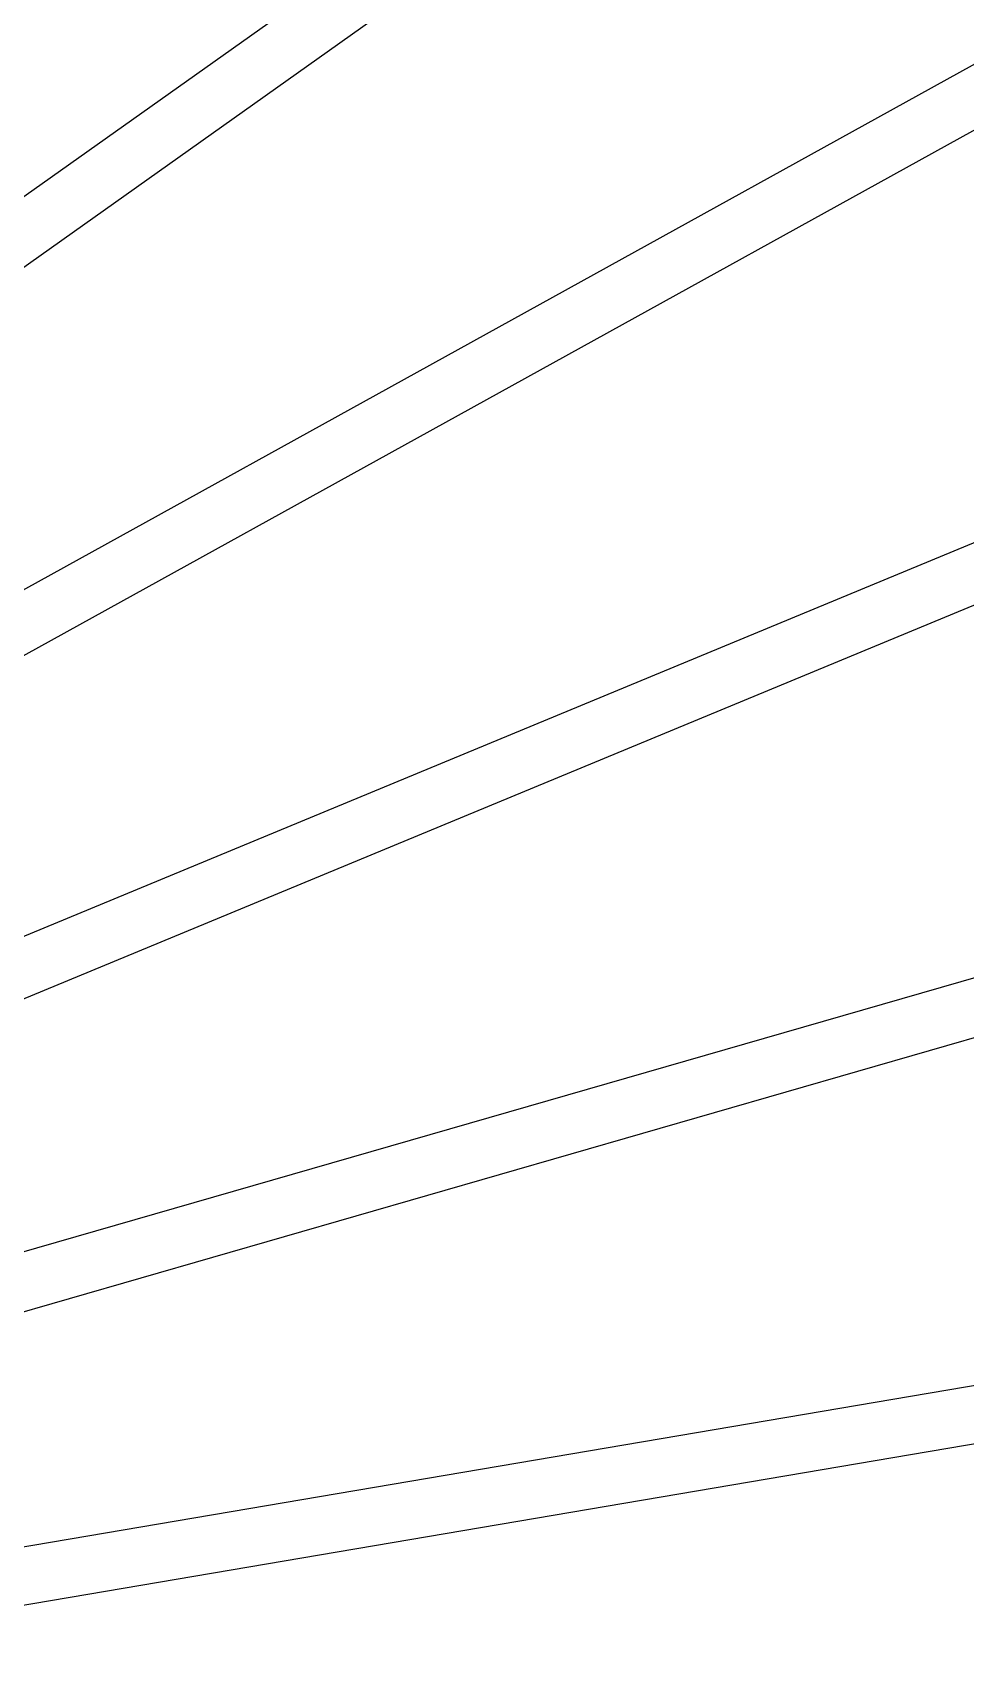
# Model space of a CAD drawing. Header units: millimetres. Extents: x 0 to 118900, y 0 to 84100.
# Drawn here: x 29262 to 30877, y 19380 to 22183 of the extents above; entities that cross this region are included whole.
import ezdxf

# ---------------------------------------------------------------- set-up
doc = ezdxf.new("R2010")
doc.units = ezdxf.units.MM
doc.header["$LTSCALE"] = 100
doc.layers.add('4003-AREA-04.1_F-Foundation', color=7, linetype='Continuous', lineweight=25, true_color=0xadadad)
doc.layers.add('4003-AREA-04.1_T-Tank', color=7, linetype='Continuous', lineweight=25)
doc.layers.add('Visible', color=7, linetype='Continuous', lineweight=25)

msp = doc.modelspace()

# ---------------------------------------------------------------- linework, layer by layer
at = {"layer": '4003-AREA-04.1_F-Foundation'}
msp.add_circle((24937.91, 18779.59), 12250, dxfattribs=at)
at = {"layer": '4003-AREA-04.1_T-Tank'}
msp.add_circle((24937.91, 18779.59), 11950, dxfattribs=at)
at = {"layer": 'Visible'}
for p, q in [((28999.76, 21723.23), (34654.6, 25735.95)), ((34712.47, 25654.4), (27324.29, 20411.68)), ((27408.52, 20202.33), (35372.37, 24604.28)), ((35420.75, 24516.76), (27447.03, 20109.36)), ((27370.54, 19841.48), (35958.92, 23399.37)), ((35997.19, 23306.99), (27408.82, 19749.09)), ((27474.14, 19562.43), (36406.87, 22136.36)), ((36434.56, 22040.27), (27501.83, 19466.34)), ((27910.95, 19335.59), (36710.6, 20831.14)), ((36727.35, 20732.55), (28507.78, 19335.59))]:
    msp.add_line(p, q, dxfattribs=at)
msp.add_arc((24937.91, 18779.59), 12796, 45.675698, 314.324302, dxfattribs=at)

doc.saveas('drawing.dxf')
